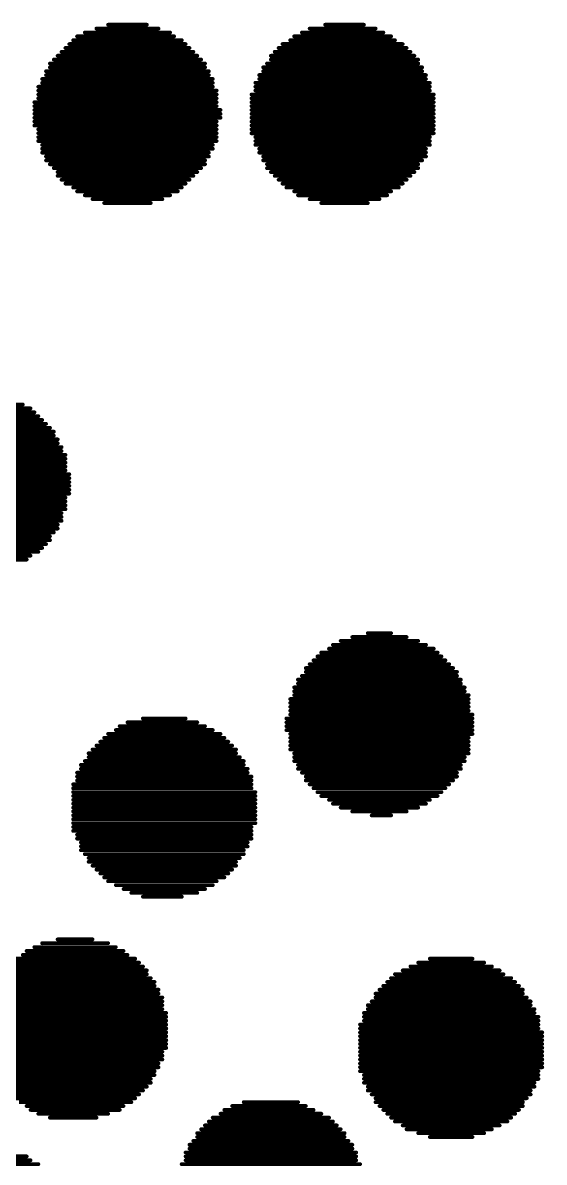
# Model space of a CAD drawing. Header units: millimetres. Extents: x 45 to 209, y 90 to 189.
# Drawn here: x 135.486 to 136.34, y 95.483 to 97.35 of the extents above; entities that cross this region are included whole.
import ezdxf

# ---------------------------------------------------------------- set-up
doc = ezdxf.new("R2010")
doc.units = ezdxf.units.MM
doc.layers.add('TopOverlay', color=2, linetype='Continuous')

# ---------------------------------------------------------------- blocks, each defined once
blk = doc.blocks.new('5394DE47_A0E8_4329_8464_7791B7C19310_63')
at = {"layer": 'TopOverlay', "const_width": 0.00635}
for points in [[(1.9065, 3.1911), (1.97, 3.1911)], [(2.2621, 3.1911), (2.3256, 3.1911)], [(1.8557, 3.1721), (2.0145, 3.1721)], [(1.8684, 3.1784), (2.0081, 3.1784)], [(1.8875, 3.1848), (1.9891, 3.1848)], [(2.2113, 3.1721), (2.3701, 3.1721)], [(2.224, 3.1784), (2.3574, 3.1784)], [(2.2367, 3.1848), (2.3447, 3.1848)], [(1.8367, 3.153), (2.0399, 3.153)], [(1.843, 3.1594), (2.0335, 3.1594)], [(1.8494, 3.1657), (2.0272, 3.1657)], [(2.1859, 3.153), (2.3955, 3.153)], [(2.1923, 3.1594), (2.3891, 3.1594)], [(2.205, 3.1657), (2.3764, 3.1657)], [(1.8176, 3.134), (2.0589, 3.134)], [(1.824, 3.1403), (2.0526, 3.1403)], [(1.8303, 3.1467), (2.0462, 3.1467)], [(2.1732, 3.1403), (2.4082, 3.1403)], [(2.1732, 3.134), (2.4145, 3.134)], [(2.1796, 3.1467), (2.4018, 3.1467)], [(1.8049, 3.1149), (2.0716, 3.1149)], [(1.8113, 3.1276), (2.0653, 3.1276)], [(1.8113, 3.1213), (2.0653, 3.1213)], [(2.1605, 3.1213), (2.4209, 3.1213)], [(2.1605, 3.1149), (2.4209, 3.1149)], [(2.1669, 3.1276), (2.4145, 3.1276)], [(1.7986, 3.1022), (2.078, 3.1022)], [(1.8049, 3.1086), (2.0716, 3.1086)], [(2.1542, 3.1086), (2.4272, 3.1086)], [(2.1542, 3.1022), (2.4272, 3.1022)], [(1.7922, 3.0895), (2.078, 3.0895)], [(1.7922, 3.0832), (2.0843, 3.0832)], [(1.7986, 3.0959), (2.078, 3.0959)], [(2.1478, 3.0959), (2.4336, 3.0959)], [(2.1478, 3.0895), (2.4336, 3.0895)], [(2.1478, 3.0832), (2.4336, 3.0832)], [(1.7859, 3.0641), (2.0843, 3.0641)], [(1.7922, 3.0768), (2.0843, 3.0768)], [(1.7922, 3.0705), (2.0843, 3.0705)], [(2.1415, 3.0768), (2.4399, 3.0768)], [(2.1415, 3.0705), (2.4399, 3.0705)], [(2.1415, 3.0641), (2.4399, 3.0641)], [(1.7859, 3.0578), (2.0843, 3.0578)], [(1.7859, 3.0514), (2.0907, 3.0514)], [(1.7859, 3.0451), (2.0907, 3.0451)], [(2.1415, 3.0578), (2.4399, 3.0578)], [(2.1415, 3.0514), (2.4399, 3.0514)], [(2.1415, 3.0451), (2.4399, 3.0451)], [(1.7859, 3.0387), (2.0907, 3.0387)], [(1.7859, 3.0324), (2.0843, 3.0324)], [(1.7859, 3.026), (2.0843, 3.026)], [(2.1415, 3.0387), (2.4399, 3.0387)], [(2.1415, 3.0324), (2.4399, 3.0324)], [(2.1415, 3.026), (2.4399, 3.026)], [(1.7922, 3.0197), (2.0843, 3.0197)], [(1.7922, 3.0133), (2.0843, 3.0133)], [(1.7922, 3.007), (2.0843, 3.007)], [(2.1415, 3.0197), (2.4399, 3.0197)], [(2.1415, 3.0133), (2.4399, 3.0133)], [(2.1478, 3.007), (2.4336, 3.007)], [(1.7922, 3.0006), (2.0843, 3.0006)], [(1.7986, 2.9943), (2.078, 2.9943)], [(1.7986, 2.9879), (2.078, 2.9879)], [(2.1478, 3.0006), (2.4336, 3.0006)], [(2.1478, 2.9943), (2.4336, 2.9943)], [(2.1542, 2.9879), (2.4272, 2.9879)], [(1.7986, 2.9816), (2.0716, 2.9816)], [(1.8049, 2.9752), (2.0716, 2.9752)], [(1.8049, 2.9689), (2.0653, 2.9689)], [(2.1542, 2.9816), (2.4272, 2.9816)], [(2.1605, 2.9752), (2.4272, 2.9752)], [(2.1605, 2.9689), (2.4209, 2.9689)], [(1.8113, 2.9625), (2.0653, 2.9625)], [(1.8176, 2.9562), (2.0589, 2.9562)], [(1.824, 2.9498), (2.0526, 2.9498)], [(2.1669, 2.9625), (2.4145, 2.9625)], [(2.1669, 2.9562), (2.4145, 2.9562)], [(2.1732, 2.9498), (2.4082, 2.9498)], [(1.824, 2.9435), (2.0462, 2.9435)], [(1.8303, 2.9371), (2.0399, 2.9371)], [(1.8367, 2.9308), (2.0335, 2.9308)], [(2.1796, 2.9435), (2.4018, 2.9435)], [(2.1859, 2.9371), (2.3955, 2.9371)], [(2.1923, 2.9308), (2.3891, 2.9308)], [(1.8494, 2.9244), (2.0272, 2.9244)], [(1.8557, 2.9181), (2.0208, 2.9181)], [(1.8684, 2.9117), (2.0081, 2.9117)], [(2.1986, 2.9244), (2.3828, 2.9244)], [(2.2113, 2.9181), (2.3701, 2.9181)], [(2.2177, 2.9117), (2.3637, 2.9117)], [(1.8811, 2.9054), (1.9954, 2.9054)], [(1.9002, 2.899), (1.9764, 2.899)], [(2.2367, 2.9054), (2.351, 2.9054)], [(2.2558, 2.899), (2.332, 2.899)], [(1.5954, 2.5561), (1.7859, 2.5561)], [(1.6017, 2.5625), (1.7795, 2.5625)], [(1.6144, 2.5688), (1.7668, 2.5688)], [(1.5763, 2.5371), (1.8049, 2.5371)], [(1.5827, 2.5434), (1.7986, 2.5434)], [(1.589, 2.5498), (1.7922, 2.5498)], [(1.5636, 2.5244), (1.8176, 2.5244)], [(1.5636, 2.518), (1.8176, 2.518)], [(1.57, 2.5307), (1.8113, 2.5307)], [(1.5509, 2.499), (1.8303, 2.499)], [(1.5573, 2.5117), (1.824, 2.5117)], [(1.5573, 2.5053), (1.824, 2.5053)], [(1.5446, 2.4799), (1.8367, 2.4799)], [(1.5509, 2.4926), (1.8303, 2.4926)], [(1.5509, 2.4863), (1.8367, 2.4863)], [(1.5446, 2.4736), (1.8367, 2.4736)], [(1.5446, 2.4672), (1.8367, 2.4672)], [(1.5382, 2.4545), (1.843, 2.4545)], [(1.5382, 2.4482), (1.843, 2.4482)], [(1.5446, 2.4609), (1.8367, 2.4609)], [(1.5382, 2.4418), (1.843, 2.4418)], [(1.5382, 2.4355), (1.843, 2.4355)], [(1.5382, 2.4291), (1.843, 2.4291)], [(1.5446, 2.4228), (1.843, 2.4228)], [(1.5446, 2.4164), (1.8367, 2.4164)], [(1.5446, 2.4101), (1.8367, 2.4101)], [(1.5446, 2.4037), (1.8367, 2.4037)], [(1.5446, 2.3974), (1.8367, 2.3974)], [(1.5509, 2.391), (1.8303, 2.391)], [(1.5509, 2.3847), (1.8303, 2.3847)], [(1.5509, 2.3783), (1.8303, 2.3783)], [(1.5573, 2.372), (1.824, 2.372)], [(1.5573, 2.3656), (1.824, 2.3656)], [(1.5636, 2.3593), (1.8176, 2.3593)], [(1.57, 2.3529), (1.8113, 2.3529)], [(1.5763, 2.3466), (1.8113, 2.3466)], [(1.5763, 2.3402), (1.8049, 2.3402)], [(1.5827, 2.3339), (1.7986, 2.3339)], [(1.589, 2.3275), (1.7922, 2.3275)], [(1.6017, 2.3212), (1.7795, 2.3212)], [(1.6081, 2.3148), (1.7732, 2.3148)], [(2.2875, 2.1815), (2.4145, 2.1815)], [(2.3066, 2.1878), (2.3955, 2.1878)], [(2.332, 2.1942), (2.3701, 2.1942)], [(2.2685, 2.1688), (2.4399, 2.1688)], [(2.2748, 2.1751), (2.4272, 2.1751)], [(2.2431, 2.1497), (2.459, 2.1497)], [(2.2494, 2.1561), (2.4526, 2.1561)], [(2.2558, 2.1624), (2.4463, 2.1624)], [(2.2304, 2.137), (2.4717, 2.137)], [(2.2304, 2.1307), (2.478, 2.1307)], [(2.2367, 2.1434), (2.4653, 2.1434)], [(2.2177, 2.118), (2.4844, 2.118)], [(2.2177, 2.1116), (2.4844, 2.1116)], [(2.224, 2.1243), (2.478, 2.1243)], [(2.2113, 2.1053), (2.4907, 2.1053)], [(2.2113, 2.0989), (2.4907, 2.0989)], [(2.2113, 2.0926), (2.4971, 2.0926)], [(2.205, 2.0862), (2.4971, 2.0862)], [(2.205, 2.0799), (2.4971, 2.0799)], [(2.205, 2.0735), (2.4971, 2.0735)], [(1.9637, 2.0545), (2.0335, 2.0545)], [(2.1986, 2.0545), (2.5034, 2.0545)], [(2.205, 2.0672), (2.4971, 2.0672)], [(2.205, 2.0608), (2.5034, 2.0608)], [(1.9192, 2.0354), (2.078, 2.0354)], [(1.9256, 2.0418), (2.0653, 2.0418)], [(1.9383, 2.0481), (2.0526, 2.0481)], [(2.1986, 2.0481), (2.5034, 2.0481)], [(2.1986, 2.0418), (2.5034, 2.0418)], [(2.1986, 2.0354), (2.5034, 2.0354)], [(1.8938, 2.0164), (2.1034, 2.0164)], [(1.9002, 2.0227), (2.097, 2.0227)], [(1.9065, 2.0291), (2.0907, 2.0291)], [(2.205, 2.0291), (2.5034, 2.0291)], [(2.205, 2.0227), (2.4971, 2.0227)], [(2.205, 2.0164), (2.4971, 2.0164)], [(1.8748, 1.9973), (2.1161, 1.9973)], [(1.8811, 2.0037), (2.1161, 2.0037)], [(1.8875, 2.01), (2.1097, 2.01)], [(2.205, 2.01), (2.4971, 2.01)], [(2.205, 2.0037), (2.4971, 2.0037)], [(2.2113, 1.9973), (2.4971, 1.9973)], [(1.8621, 1.9783), (2.1288, 1.9783)], [(1.8684, 1.9846), (2.1288, 1.9846)], [(1.8748, 1.991), (2.1224, 1.991)], [(2.2113, 1.991), (2.4907, 1.991)], [(2.2113, 1.9846), (2.4907, 1.9846)], [(2.2177, 1.9783), (2.4844, 1.9783)], [(1.8557, 1.9656), (2.1351, 1.9656)], [(1.8557, 1.9592), (2.1415, 1.9592)], [(1.8621, 1.9719), (2.1351, 1.9719)], [(2.2177, 1.9719), (2.4844, 1.9719)], [(2.224, 1.9656), (2.478, 1.9656)], [(2.2304, 1.9592), (2.478, 1.9592)], [(1.8494, 1.9465), (2.1415, 1.9465)], [(1.8494, 1.9402), (2.1415, 1.9402)], [(1.8557, 1.9529), (2.1415, 1.9529)], [(2.2304, 1.9529), (2.4717, 1.9529)], [(2.2367, 1.9465), (2.4653, 1.9465)], [(2.2431, 1.9402), (2.459, 1.9402)], [(1.8494, 1.9338), (2.1478, 1.9338)], [(1.8494, 1.9275), (2.1478, 1.9275)], [(1.8494, 1.9211), (2.1478, 1.9211)], [(2.2494, 1.9338), (2.4526, 1.9338)], [(2.2558, 1.9275), (2.4463, 1.9275)], [(2.2685, 1.9211), (2.4336, 1.9211)], [(1.8494, 1.9148), (2.1478, 1.9148)], [(1.8494, 1.9084), (2.1478, 1.9084)], [(1.8494, 1.9021), (2.1478, 1.9021)], [(2.2748, 1.9148), (2.4272, 1.9148)], [(2.2875, 1.9084), (2.4145, 1.9084)], [(2.3066, 1.9021), (2.3955, 1.9021)], [(1.8494, 1.8957), (2.1478, 1.8957)], [(1.8494, 1.8894), (2.1478, 1.8894)], [(1.8494, 1.883), (2.1478, 1.883)], [(2.3383, 1.8957), (2.3701, 1.8957)], [(1.8494, 1.8767), (2.1415, 1.8767)], [(1.8494, 1.8703), (2.1415, 1.8703)], [(1.8557, 1.864), (2.1415, 1.864)], [(1.8557, 1.8576), (2.1415, 1.8576)], [(1.8621, 1.8513), (2.1351, 1.8513)], [(1.8621, 1.8449), (2.1351, 1.8449)], [(1.8621, 1.8386), (2.1288, 1.8386)], [(1.8684, 1.8322), (2.1288, 1.8322)], [(1.8748, 1.8259), (2.1224, 1.8259)], [(1.8748, 1.8195), (2.1161, 1.8195)], [(1.8811, 1.8132), (2.1161, 1.8132)], [(1.8875, 1.8068), (2.1097, 1.8068)], [(1.8938, 1.8005), (2.1034, 1.8005)], [(1.9002, 1.7941), (2.097, 1.7941)], [(1.9065, 1.7878), (2.0843, 1.7878)], [(1.9192, 1.7814), (2.078, 1.7814)], [(1.9319, 1.7751), (2.0653, 1.7751)], [(1.9446, 1.7687), (2.0526, 1.7687)], [(1.9637, 1.7624), (2.0272, 1.7624)], [(1.7859, 1.6798), (1.9192, 1.6798)], [(1.7986, 1.6862), (1.9065, 1.6862)], [(1.824, 1.6925), (1.8811, 1.6925)], [(1.7541, 1.6608), (1.951, 1.6608)], [(1.7668, 1.6671), (1.9383, 1.6671)], [(1.7732, 1.6735), (1.9319, 1.6735)], [(2.4336, 1.6608), (2.5034, 1.6608)], [(1.7351, 1.6417), (1.97, 1.6417)], [(1.7414, 1.6481), (1.9637, 1.6481)], [(1.7478, 1.6544), (1.9573, 1.6544)], [(2.3891, 1.6417), (2.5479, 1.6417)], [(2.4018, 1.6481), (2.5352, 1.6481)], [(2.4145, 1.6544), (2.5225, 1.6544)], [(1.7224, 1.6227), (1.9827, 1.6227)], [(1.7287, 1.6354), (1.97, 1.6354)], [(1.7287, 1.629), (1.9764, 1.629)], [(2.3637, 1.6227), (2.5733, 1.6227)], [(2.3701, 1.629), (2.5669, 1.629)], [(2.3764, 1.6354), (2.5542, 1.6354)], [(1.716, 1.61), (1.9891, 1.61)], [(1.716, 1.6036), (1.9891, 1.6036)], [(1.7224, 1.6163), (1.9827, 1.6163)], [(2.3447, 1.6036), (2.586, 1.6036)], [(2.351, 1.61), (2.586, 1.61)], [(2.3574, 1.6163), (2.5796, 1.6163)], [(1.7097, 1.5973), (1.9954, 1.5973)], [(1.7097, 1.5909), (1.9954, 1.5909)], [(1.7097, 1.5846), (1.9954, 1.5846)], [(2.332, 1.5846), (2.5987, 1.5846)], [(2.3383, 1.5909), (2.5987, 1.5909)], [(2.3447, 1.5973), (2.5923, 1.5973)], [(1.7033, 1.5782), (1.9954, 1.5782)], [(1.7033, 1.5719), (2.0018, 1.5719)], [(1.7033, 1.5655), (2.0018, 1.5655)], [(2.3256, 1.5719), (2.605, 1.5719)], [(2.3256, 1.5655), (2.6114, 1.5655)], [(2.332, 1.5782), (2.605, 1.5782)], [(1.7033, 1.5592), (2.0018, 1.5592)], [(1.7033, 1.5528), (2.0018, 1.5528)], [(1.7033, 1.5465), (2.0018, 1.5465)], [(2.3193, 1.5528), (2.6114, 1.5528)], [(2.3193, 1.5465), (2.6114, 1.5465)], [(2.3256, 1.5592), (2.6114, 1.5592)], [(1.7033, 1.5401), (2.0018, 1.5401)], [(1.7033, 1.5338), (2.0018, 1.5338)], [(2.3193, 1.5401), (2.6177, 1.5401)], [(2.3193, 1.5338), (2.6177, 1.5338)], [(1.7033, 1.5274), (2.0018, 1.5274)], [(1.7033, 1.5211), (2.0018, 1.5211)], [(1.7033, 1.5147), (2.0018, 1.5147)], [(2.3193, 1.5274), (2.6177, 1.5274)], [(2.3193, 1.5211), (2.6177, 1.5211)], [(2.3193, 1.5147), (2.6177, 1.5147)], [(1.7033, 1.5084), (1.9954, 1.5084)], [(1.7097, 1.502), (1.9954, 1.502)], [(1.7097, 1.4957), (1.9954, 1.4957)], [(2.3193, 1.5084), (2.6177, 1.5084)], [(2.3193, 1.502), (2.6177, 1.502)], [(2.3193, 1.4957), (2.6177, 1.4957)], [(1.7097, 1.4893), (1.9891, 1.4893)], [(1.716, 1.483), (1.9891, 1.483)], [(1.716, 1.4766), (1.9827, 1.4766)], [(2.3193, 1.4893), (2.6177, 1.4893)], [(2.3193, 1.483), (2.6177, 1.483)], [(2.3193, 1.4766), (2.6114, 1.4766)], [(1.7224, 1.4703), (1.9827, 1.4703)], [(1.7287, 1.4639), (1.9764, 1.4639)], [(1.7287, 1.4576), (1.9764, 1.4576)], [(2.3256, 1.4703), (2.6114, 1.4703)], [(2.3256, 1.4639), (2.6114, 1.4639)], [(2.3256, 1.4576), (2.605, 1.4576)], [(1.7351, 1.4512), (1.97, 1.4512)], [(1.7414, 1.4449), (1.9637, 1.4449)], [(1.7478, 1.4385), (1.9573, 1.4385)], [(2.332, 1.4512), (2.605, 1.4512)], [(2.332, 1.4449), (2.5987, 1.4449)], [(2.3383, 1.4385), (2.5987, 1.4385)], [(1.7541, 1.4322), (1.951, 1.4322)], [(1.7605, 1.4258), (1.9446, 1.4258)], [(1.7732, 1.4195), (1.9319, 1.4195)], [(2.1097, 1.4195), (2.2304, 1.4195)], [(2.1288, 1.4258), (2.2177, 1.4258)], [(2.3447, 1.4322), (2.5923, 1.4322)], [(2.3447, 1.4258), (2.586, 1.4258)], [(2.351, 1.4195), (2.586, 1.4195)], [(1.7795, 1.4131), (1.9256, 1.4131)], [(1.7922, 1.4068), (1.9065, 1.4068)], [(1.8113, 1.4004), (1.8875, 1.4004)], [(2.078, 1.4004), (2.2685, 1.4004)], [(2.0907, 1.4068), (2.2558, 1.4068)], [(2.097, 1.4131), (2.2431, 1.4131)], [(2.3574, 1.4131), (2.5796, 1.4131)], [(2.3637, 1.4068), (2.5733, 1.4068)], [(2.3701, 1.4004), (2.5669, 1.4004)], [(2.0589, 1.3814), (2.2875, 1.3814)], [(2.0653, 1.3877), (2.2812, 1.3877)], [(2.0716, 1.3941), (2.2748, 1.3941)], [(2.3764, 1.3941), (2.5606, 1.3941)], [(2.3891, 1.3877), (2.5479, 1.3877)], [(2.3955, 1.3814), (2.5352, 1.3814)], [(2.0462, 1.3623), (2.3002, 1.3623)], [(2.0526, 1.375), (2.2939, 1.375)], [(2.0526, 1.3687), (2.2939, 1.3687)], [(2.4145, 1.375), (2.5225, 1.375)], [(2.4336, 1.3687), (2.5034, 1.3687)], [(2.0335, 1.3433), (2.3129, 1.3433)], [(2.0399, 1.356), (2.3066, 1.356)], [(2.0399, 1.3496), (2.3066, 1.3496)], [(1.6017, 1.3242), (1.7922, 1.3242)], [(1.6144, 1.3306), (1.7795, 1.3306)], [(1.6208, 1.3369), (1.7732, 1.3369)], [(2.0272, 1.3242), (2.3193, 1.3242)], [(2.0335, 1.3369), (2.3129, 1.3369)], [(2.0335, 1.3306), (2.3129, 1.3306)]]:
    blk.add_lwpolyline(points, dxfattribs=at)
at = {"layer": 'TopOverlay', "const_width": 0.00317}
for points in [[(1.905, 3.1911, 1), (1.9081, 3.1911, 1)], [(1.9685, 3.1911, 1), (1.9716, 3.1911, 1)], [(2.2606, 3.1911, 1), (2.2637, 3.1911, 1)], [(2.3241, 3.1911, 1), (2.3272, 3.1911, 1)], [(1.8542, 3.1721, 1), (1.8573, 3.1721, 1)], [(1.8669, 3.1784, 1), (1.87, 3.1784, 1)], [(1.8859, 3.1848, 1), (1.8891, 3.1848, 1)], [(1.9875, 3.1848, 1), (1.9907, 3.1848, 1)], [(2.0066, 3.1784, 1), (2.0097, 3.1784, 1)], [(2.0129, 3.1721, 1), (2.0161, 3.1721, 1)], [(2.2098, 3.1721, 1), (2.2129, 3.1721, 1)], [(2.2225, 3.1784, 1), (2.2256, 3.1784, 1)], [(2.2352, 3.1848, 1), (2.2383, 3.1848, 1)], [(2.3431, 3.1848, 1), (2.3463, 3.1848, 1)], [(2.3558, 3.1784, 1), (2.359, 3.1784, 1)], [(2.3685, 3.1721, 1), (2.3717, 3.1721, 1)], [(1.8351, 3.153, 1), (1.8383, 3.153, 1)], [(1.8415, 3.1594, 1), (1.8446, 3.1594, 1)], [(1.8478, 3.1657, 1), (1.851, 3.1657, 1)], [(2.0256, 3.1657, 1), (2.0288, 3.1657, 1)], [(2.032, 3.1594, 1), (2.0351, 3.1594, 1)], [(2.0383, 3.153, 1), (2.0415, 3.153, 1)], [(2.1844, 3.153, 1), (2.1875, 3.153, 1)], [(2.1907, 3.1594, 1), (2.1939, 3.1594, 1)], [(2.2034, 3.1657, 1), (2.2066, 3.1657, 1)], [(2.3749, 3.1657, 1), (2.378, 3.1657, 1)], [(2.3876, 3.1594, 1), (2.3907, 3.1594, 1)], [(2.3939, 3.153, 1), (2.3971, 3.153, 1)], [(1.8161, 3.134, 1), (1.8192, 3.134, 1)], [(1.8224, 3.1403, 1), (1.8256, 3.1403, 1)], [(1.8288, 3.1467, 1), (1.8319, 3.1467, 1)], [(2.0447, 3.1467, 1), (2.0478, 3.1467, 1)], [(2.051, 3.1403, 1), (2.0542, 3.1403, 1)], [(2.0574, 3.134, 1), (2.0605, 3.134, 1)], [(2.1717, 3.1403, 1), (2.1748, 3.1403, 1)], [(2.1717, 3.134, 1), (2.1748, 3.134, 1)], [(2.178, 3.1467, 1), (2.1812, 3.1467, 1)], [(2.4003, 3.1467, 1), (2.4034, 3.1467, 1)], [(2.4066, 3.1403, 1), (2.4098, 3.1403, 1)], [(2.413, 3.134, 1), (2.4161, 3.134, 1)], [(1.8034, 3.1149, 1), (1.8065, 3.1149, 1)], [(1.8097, 3.1276, 1), (1.8129, 3.1276, 1)], [(1.8097, 3.1213, 1), (1.8129, 3.1213, 1)], [(2.0637, 3.1276, 1), (2.0669, 3.1276, 1)], [(2.0637, 3.1213, 1), (2.0669, 3.1213, 1)], [(2.0701, 3.1149, 1), (2.0732, 3.1149, 1)], [(2.159, 3.1213, 1), (2.1621, 3.1213, 1)], [(2.159, 3.1149, 1), (2.1621, 3.1149, 1)], [(2.1653, 3.1276, 1), (2.1685, 3.1276, 1)], [(2.413, 3.1276, 1), (2.4161, 3.1276, 1)], [(2.4193, 3.1213, 1), (2.4225, 3.1213, 1)], [(2.4193, 3.1149, 1), (2.4225, 3.1149, 1)], [(1.797, 3.1022, 1), (1.8002, 3.1022, 1)], [(1.8034, 3.1086, 1), (1.8065, 3.1086, 1)], [(2.0701, 3.1086, 1), (2.0732, 3.1086, 1)], [(2.0764, 3.1022, 1), (2.0796, 3.1022, 1)], [(2.1526, 3.1086, 1), (2.1558, 3.1086, 1)], [(2.1526, 3.1022, 1), (2.1558, 3.1022, 1)], [(2.4257, 3.1086, 1), (2.4288, 3.1086, 1)], [(2.4257, 3.1022, 1), (2.4288, 3.1022, 1)], [(1.7907, 3.0895, 1), (1.7938, 3.0895, 1)], [(1.7907, 3.0832, 1), (1.7938, 3.0832, 1)], [(1.797, 3.0959, 1), (1.8002, 3.0959, 1)], [(2.0764, 3.0959, 1), (2.0796, 3.0959, 1)], [(2.0764, 3.0895, 1), (2.0796, 3.0895, 1)], [(2.0828, 3.0832, 1), (2.0859, 3.0832, 1)], [(2.1463, 3.0959, 1), (2.1494, 3.0959, 1)], [(2.1463, 3.0895, 1), (2.1494, 3.0895, 1)], [(2.1463, 3.0832, 1), (2.1494, 3.0832, 1)], [(2.432, 3.0959, 1), (2.4352, 3.0959, 1)], [(2.432, 3.0895, 1), (2.4352, 3.0895, 1)], [(2.432, 3.0832, 1), (2.4352, 3.0832, 1)], [(1.7843, 3.0641, 1), (1.7875, 3.0641, 1)], [(1.7907, 3.0768, 1), (1.7938, 3.0768, 1)], [(1.7907, 3.0705, 1), (1.7938, 3.0705, 1)], [(2.0828, 3.0768, 1), (2.0859, 3.0768, 1)], [(2.0828, 3.0705, 1), (2.0859, 3.0705, 1)], [(2.0828, 3.0641, 1), (2.0859, 3.0641, 1)], [(2.1399, 3.0768, 1), (2.1431, 3.0768, 1)], [(2.1399, 3.0705, 1), (2.1431, 3.0705, 1)], [(2.1399, 3.0641, 1), (2.1431, 3.0641, 1)], [(2.4384, 3.0768, 1), (2.4415, 3.0768, 1)], [(2.4384, 3.0705, 1), (2.4415, 3.0705, 1)], [(2.4384, 3.0641, 1), (2.4415, 3.0641, 1)], [(1.7843, 3.0578, 1), (1.7875, 3.0578, 1)], [(1.7843, 3.0514, 1), (1.7875, 3.0514, 1)], [(1.7843, 3.0451, 1), (1.7875, 3.0451, 1)], [(2.0828, 3.0578, 1), (2.0859, 3.0578, 1)], [(2.0891, 3.0514, 1), (2.0923, 3.0514, 1)], [(2.0891, 3.0451, 1), (2.0923, 3.0451, 1)], [(2.1399, 3.0578, 1), (2.1431, 3.0578, 1)], [(2.1399, 3.0514, 1), (2.1431, 3.0514, 1)], [(2.1399, 3.0451, 1), (2.1431, 3.0451, 1)], [(2.4384, 3.0578, 1), (2.4415, 3.0578, 1)], [(2.4384, 3.0514, 1), (2.4415, 3.0514, 1)], [(2.4384, 3.0451, 1), (2.4415, 3.0451, 1)], [(1.7843, 3.0387, 1), (1.7875, 3.0387, 1)], [(1.7843, 3.0324, 1), (1.7875, 3.0324, 1)], [(1.7843, 3.026, 1), (1.7875, 3.026, 1)], [(2.0828, 3.0324, 1), (2.0859, 3.0324, 1)], [(2.0828, 3.026, 1), (2.0859, 3.026, 1)], [(2.0891, 3.0387, 1), (2.0923, 3.0387, 1)], [(2.1399, 3.0387, 1), (2.1431, 3.0387, 1)], [(2.1399, 3.0324, 1), (2.1431, 3.0324, 1)], [(2.1399, 3.026, 1), (2.1431, 3.026, 1)], [(2.4384, 3.0387, 1), (2.4415, 3.0387, 1)], [(2.4384, 3.0324, 1), (2.4415, 3.0324, 1)], [(2.4384, 3.026, 1), (2.4415, 3.026, 1)], [(1.7907, 3.0197, 1), (1.7938, 3.0197, 1)], [(1.7907, 3.0133, 1), (1.7938, 3.0133, 1)], [(1.7907, 3.007, 1), (1.7938, 3.007, 1)], [(2.0828, 3.0197, 1), (2.0859, 3.0197, 1)], [(2.0828, 3.0133, 1), (2.0859, 3.0133, 1)], [(2.0828, 3.007, 1), (2.0859, 3.007, 1)], [(2.1399, 3.0197, 1), (2.1431, 3.0197, 1)], [(2.1399, 3.0133, 1), (2.1431, 3.0133, 1)], [(2.1463, 3.007, 1), (2.1494, 3.007, 1)], [(2.432, 3.007, 1), (2.4352, 3.007, 1)], [(2.4384, 3.0197, 1), (2.4415, 3.0197, 1)], [(2.4384, 3.0133, 1), (2.4415, 3.0133, 1)], [(1.7907, 3.0006, 1), (1.7938, 3.0006, 1)], [(1.797, 2.9943, 1), (1.8002, 2.9943, 1)], [(1.797, 2.9879, 1), (1.8002, 2.9879, 1)], [(2.0764, 2.9943, 1), (2.0796, 2.9943, 1)], [(2.0764, 2.9879, 1), (2.0796, 2.9879, 1)], [(2.0828, 3.0006, 1), (2.0859, 3.0006, 1)], [(2.1463, 3.0006, 1), (2.1494, 3.0006, 1)], [(2.1463, 2.9943, 1), (2.1494, 2.9943, 1)], [(2.1526, 2.9879, 1), (2.1558, 2.9879, 1)], [(2.4257, 2.9879, 1), (2.4288, 2.9879, 1)], [(2.432, 3.0006, 1), (2.4352, 3.0006, 1)], [(2.432, 2.9943, 1), (2.4352, 2.9943, 1)], [(1.797, 2.9816, 1), (1.8002, 2.9816, 1)], [(1.8034, 2.9752, 1), (1.8065, 2.9752, 1)], [(1.8034, 2.9689, 1), (1.8065, 2.9689, 1)], [(2.0637, 2.9689, 1), (2.0669, 2.9689, 1)], [(2.0701, 2.9816, 1), (2.0732, 2.9816, 1)], [(2.0701, 2.9752, 1), (2.0732, 2.9752, 1)], [(2.1526, 2.9816, 1), (2.1558, 2.9816, 1)], [(2.159, 2.9752, 1), (2.1621, 2.9752, 1)], [(2.159, 2.9689, 1), (2.1621, 2.9689, 1)], [(2.4193, 2.9689, 1), (2.4225, 2.9689, 1)], [(2.4257, 2.9816, 1), (2.4288, 2.9816, 1)], [(2.4257, 2.9752, 1), (2.4288, 2.9752, 1)], [(1.8097, 2.9625, 1), (1.8129, 2.9625, 1)], [(1.8161, 2.9562, 1), (1.8192, 2.9562, 1)], [(1.8224, 2.9498, 1), (1.8256, 2.9498, 1)], [(2.051, 2.9498, 1), (2.0542, 2.9498, 1)], [(2.0574, 2.9562, 1), (2.0605, 2.9562, 1)], [(2.0637, 2.9625, 1), (2.0669, 2.9625, 1)], [(2.1653, 2.9625, 1), (2.1685, 2.9625, 1)], [(2.1653, 2.9562, 1), (2.1685, 2.9562, 1)], [(2.1717, 2.9498, 1), (2.1748, 2.9498, 1)], [(2.4066, 2.9498, 1), (2.4098, 2.9498, 1)], [(2.413, 2.9625, 1), (2.4161, 2.9625, 1)], [(2.413, 2.9562, 1), (2.4161, 2.9562, 1)], [(1.8224, 2.9435, 1), (1.8256, 2.9435, 1)], [(1.8288, 2.9371, 1), (1.8319, 2.9371, 1)], [(1.8351, 2.9308, 1), (1.8383, 2.9308, 1)], [(2.032, 2.9308, 1), (2.0351, 2.9308, 1)], [(2.0383, 2.9371, 1), (2.0415, 2.9371, 1)], [(2.0447, 2.9435, 1), (2.0478, 2.9435, 1)], [(2.178, 2.9435, 1), (2.1812, 2.9435, 1)], [(2.1844, 2.9371, 1), (2.1875, 2.9371, 1)], [(2.1907, 2.9308, 1), (2.1939, 2.9308, 1)], [(2.3876, 2.9308, 1), (2.3907, 2.9308, 1)], [(2.3939, 2.9371, 1), (2.3971, 2.9371, 1)], [(2.4003, 2.9435, 1), (2.4034, 2.9435, 1)], [(1.8478, 2.9244, 1), (1.851, 2.9244, 1)], [(1.8542, 2.9181, 1), (1.8573, 2.9181, 1)], [(1.8669, 2.9117, 1), (1.87, 2.9117, 1)], [(2.0066, 2.9117, 1), (2.0097, 2.9117, 1)], [(2.0193, 2.9181, 1), (2.0224, 2.9181, 1)], [(2.0256, 2.9244, 1), (2.0288, 2.9244, 1)], [(2.1971, 2.9244, 1), (2.2002, 2.9244, 1)], [(2.2098, 2.9181, 1), (2.2129, 2.9181, 1)], [(2.2161, 2.9117, 1), (2.2193, 2.9117, 1)], [(2.3622, 2.9117, 1), (2.3653, 2.9117, 1)], [(2.3685, 2.9181, 1), (2.3717, 2.9181, 1)], [(2.3812, 2.9244, 1), (2.3844, 2.9244, 1)], [(1.8796, 2.9054, 1), (1.8827, 2.9054, 1)], [(1.8986, 2.899, 1), (1.9018, 2.899, 1)], [(1.9748, 2.899, 1), (1.978, 2.899, 1)], [(1.9939, 2.9054, 1), (1.997, 2.9054, 1)], [(2.2352, 2.9054, 1), (2.2383, 2.9054, 1)], [(2.2542, 2.899, 1), (2.2574, 2.899, 1)], [(2.3304, 2.899, 1), (2.3336, 2.899, 1)], [(2.3495, 2.9054, 1), (2.3526, 2.9054, 1)], [(1.7653, 2.5688, 1), (1.7684, 2.5688, 1)], [(1.778, 2.5625, 1), (1.7811, 2.5625, 1)], [(1.7843, 2.5561, 1), (1.7875, 2.5561, 1)], [(1.7907, 2.5498, 1), (1.7938, 2.5498, 1)], [(1.797, 2.5434, 1), (1.8002, 2.5434, 1)], [(1.8034, 2.5371, 1), (1.8065, 2.5371, 1)], [(1.8097, 2.5307, 1), (1.8129, 2.5307, 1)], [(1.8161, 2.5244, 1), (1.8192, 2.5244, 1)], [(1.8161, 2.518, 1), (1.8192, 2.518, 1)], [(1.8224, 2.5117, 1), (1.8256, 2.5117, 1)], [(1.8224, 2.5053, 1), (1.8256, 2.5053, 1)], [(1.8288, 2.499, 1), (1.8319, 2.499, 1)], [(1.8288, 2.4926, 1), (1.8319, 2.4926, 1)], [(1.8351, 2.4863, 1), (1.8383, 2.4863, 1)], [(1.8351, 2.4799, 1), (1.8383, 2.4799, 1)], [(1.8351, 2.4736, 1), (1.8383, 2.4736, 1)], [(1.8351, 2.4672, 1), (1.8383, 2.4672, 1)], [(1.8351, 2.4609, 1), (1.8383, 2.4609, 1)], [(1.8415, 2.4545, 1), (1.8446, 2.4545, 1)], [(1.8415, 2.4482, 1), (1.8446, 2.4482, 1)], [(1.8415, 2.4418, 1), (1.8446, 2.4418, 1)], [(1.8415, 2.4355, 1), (1.8446, 2.4355, 1)], [(1.8415, 2.4291, 1), (1.8446, 2.4291, 1)], [(1.8351, 2.4164, 1), (1.8383, 2.4164, 1)], [(1.8351, 2.4101, 1), (1.8383, 2.4101, 1)], [(1.8415, 2.4228, 1), (1.8446, 2.4228, 1)], [(1.8288, 2.391, 1), (1.8319, 2.391, 1)], [(1.8351, 2.4037, 1), (1.8383, 2.4037, 1)], [(1.8351, 2.3974, 1), (1.8383, 2.3974, 1)], [(1.8224, 2.372, 1), (1.8256, 2.372, 1)], [(1.8288, 2.3847, 1), (1.8319, 2.3847, 1)], [(1.8288, 2.3783, 1), (1.8319, 2.3783, 1)], [(1.8097, 2.3529, 1), (1.8129, 2.3529, 1)], [(1.8161, 2.3593, 1), (1.8192, 2.3593, 1)], [(1.8224, 2.3656, 1), (1.8256, 2.3656, 1)], [(1.797, 2.3339, 1), (1.8002, 2.3339, 1)], [(1.8034, 2.3402, 1), (1.8065, 2.3402, 1)], [(1.8097, 2.3466, 1), (1.8129, 2.3466, 1)], [(1.7716, 2.3148, 1), (1.7748, 2.3148, 1)], [(1.778, 2.3212, 1), (1.7811, 2.3212, 1)], [(1.7907, 2.3275, 1), (1.7938, 2.3275, 1)], [(2.286, 2.1815, 1), (2.2891, 2.1815, 1)], [(2.305, 2.1878, 1), (2.3082, 2.1878, 1)], [(2.3304, 2.1942, 1), (2.3336, 2.1942, 1)], [(2.3685, 2.1942, 1), (2.3717, 2.1942, 1)], [(2.3939, 2.1878, 1), (2.3971, 2.1878, 1)], [(2.413, 2.1815, 1), (2.4161, 2.1815, 1)], [(2.2669, 2.1688, 1), (2.2701, 2.1688, 1)], [(2.2733, 2.1751, 1), (2.2764, 2.1751, 1)], [(2.4257, 2.1751, 1), (2.4288, 2.1751, 1)], [(2.4384, 2.1688, 1), (2.4415, 2.1688, 1)], [(2.2415, 2.1497, 1), (2.2447, 2.1497, 1)], [(2.2479, 2.1561, 1), (2.251, 2.1561, 1)], [(2.2542, 2.1624, 1), (2.2574, 2.1624, 1)], [(2.4447, 2.1624, 1), (2.4479, 2.1624, 1)], [(2.4511, 2.1561, 1), (2.4542, 2.1561, 1)], [(2.4574, 2.1497, 1), (2.4606, 2.1497, 1)], [(2.2288, 2.137, 1), (2.232, 2.137, 1)], [(2.2288, 2.1307, 1), (2.232, 2.1307, 1)], [(2.2352, 2.1434, 1), (2.2383, 2.1434, 1)], [(2.4638, 2.1434, 1), (2.4669, 2.1434, 1)], [(2.4701, 2.137, 1), (2.4733, 2.137, 1)], [(2.4765, 2.1307, 1), (2.4796, 2.1307, 1)], [(2.2161, 2.118, 1), (2.2193, 2.118, 1)], [(2.2161, 2.1116, 1), (2.2193, 2.1116, 1)], [(2.2225, 2.1243, 1), (2.2256, 2.1243, 1)], [(2.4765, 2.1243, 1), (2.4796, 2.1243, 1)], [(2.4828, 2.118, 1), (2.486, 2.118, 1)], [(2.4828, 2.1116, 1), (2.486, 2.1116, 1)], [(2.2098, 2.1053, 1), (2.2129, 2.1053, 1)], [(2.2098, 2.0989, 1), (2.2129, 2.0989, 1)], [(2.2098, 2.0926, 1), (2.2129, 2.0926, 1)], [(2.4892, 2.1053, 1), (2.4923, 2.1053, 1)], [(2.4892, 2.0989, 1), (2.4923, 2.0989, 1)], [(2.4955, 2.0926, 1), (2.4987, 2.0926, 1)], [(2.2034, 2.0862, 1), (2.2066, 2.0862, 1)], [(2.2034, 2.0799, 1), (2.2066, 2.0799, 1)], [(2.2034, 2.0735, 1), (2.2066, 2.0735, 1)], [(2.4955, 2.0862, 1), (2.4987, 2.0862, 1)], [(2.4955, 2.0799, 1), (2.4987, 2.0799, 1)], [(2.4955, 2.0735, 1), (2.4987, 2.0735, 1)], [(1.9621, 2.0545, 1), (1.9653, 2.0545, 1)], [(2.032, 2.0545, 1), (2.0351, 2.0545, 1)], [(2.1971, 2.0545, 1), (2.2002, 2.0545, 1)], [(2.2034, 2.0672, 1), (2.2066, 2.0672, 1)], [(2.2034, 2.0608, 1), (2.2066, 2.0608, 1)], [(2.4955, 2.0672, 1), (2.4987, 2.0672, 1)], [(2.5019, 2.0608, 1), (2.505, 2.0608, 1)], [(2.5019, 2.0545, 1), (2.505, 2.0545, 1)], [(1.9177, 2.0354, 1), (1.9208, 2.0354, 1)], [(1.924, 2.0418, 1), (1.9272, 2.0418, 1)], [(1.9367, 2.0481, 1), (1.9399, 2.0481, 1)], [(2.051, 2.0481, 1), (2.0542, 2.0481, 1)], [(2.0637, 2.0418, 1), (2.0669, 2.0418, 1)], [(2.0764, 2.0354, 1), (2.0796, 2.0354, 1)], [(2.1971, 2.0481, 1), (2.2002, 2.0481, 1)], [(2.1971, 2.0418, 1), (2.2002, 2.0418, 1)], [(2.1971, 2.0354, 1), (2.2002, 2.0354, 1)], [(2.5019, 2.0481, 1), (2.505, 2.0481, 1)], [(2.5019, 2.0418, 1), (2.505, 2.0418, 1)], [(2.5019, 2.0354, 1), (2.505, 2.0354, 1)], [(1.8923, 2.0164, 1), (1.8954, 2.0164, 1)], [(1.8986, 2.0227, 1), (1.9018, 2.0227, 1)], [(1.905, 2.0291, 1), (1.9081, 2.0291, 1)], [(2.0891, 2.0291, 1), (2.0923, 2.0291, 1)], [(2.0955, 2.0227, 1), (2.0986, 2.0227, 1)], [(2.1018, 2.0164, 1), (2.105, 2.0164, 1)], [(2.2034, 2.0291, 1), (2.2066, 2.0291, 1)], [(2.2034, 2.0227, 1), (2.2066, 2.0227, 1)], [(2.2034, 2.0164, 1), (2.2066, 2.0164, 1)], [(2.4955, 2.0227, 1), (2.4987, 2.0227, 1)], [(2.4955, 2.0164, 1), (2.4987, 2.0164, 1)], [(2.5019, 2.0291, 1), (2.505, 2.0291, 1)], [(1.8732, 1.9973, 1), (1.8764, 1.9973, 1)], [(1.8796, 2.0037, 1), (1.8827, 2.0037, 1)], [(1.8859, 2.01, 1), (1.8891, 2.01, 1)], [(2.1082, 2.01, 1), (2.1113, 2.01, 1)], [(2.1145, 2.0037, 1), (2.1177, 2.0037, 1)], [(2.1145, 1.9973, 1), (2.1177, 1.9973, 1)], [(2.2034, 2.01, 1), (2.2066, 2.01, 1)], [(2.2034, 2.0037, 1), (2.2066, 2.0037, 1)], [(2.2098, 1.9973, 1), (2.2129, 1.9973, 1)], [(2.4955, 2.01, 1), (2.4987, 2.01, 1)], [(2.4955, 2.0037, 1), (2.4987, 2.0037, 1)], [(2.4955, 1.9973, 1), (2.4987, 1.9973, 1)], [(1.8605, 1.9783, 1), (1.8637, 1.9783, 1)], [(1.8669, 1.9846, 1), (1.87, 1.9846, 1)], [(1.8732, 1.991, 1), (1.8764, 1.991, 1)], [(2.1209, 1.991, 1), (2.124, 1.991, 1)], [(2.1272, 1.9846, 1), (2.1304, 1.9846, 1)], [(2.1272, 1.9783, 1), (2.1304, 1.9783, 1)], [(2.2098, 1.991, 1), (2.2129, 1.991, 1)], [(2.2098, 1.9846, 1), (2.2129, 1.9846, 1)], [(2.2161, 1.9783, 1), (2.2193, 1.9783, 1)], [(2.4828, 1.9783, 1), (2.486, 1.9783, 1)], [(2.4892, 1.991, 1), (2.4923, 1.991, 1)], [(2.4892, 1.9846, 1), (2.4923, 1.9846, 1)], [(1.8542, 1.9656, 1), (1.8573, 1.9656, 1)], [(1.8542, 1.9592, 1), (1.8573, 1.9592, 1)], [(1.8605, 1.9719, 1), (1.8637, 1.9719, 1)], [(2.1336, 1.9719, 1), (2.1367, 1.9719, 1)], [(2.1336, 1.9656, 1), (2.1367, 1.9656, 1)], [(2.1399, 1.9592, 1), (2.1431, 1.9592, 1)], [(2.2161, 1.9719, 1), (2.2193, 1.9719, 1)], [(2.2225, 1.9656, 1), (2.2256, 1.9656, 1)], [(2.2288, 1.9592, 1), (2.232, 1.9592, 1)], [(2.4765, 1.9656, 1), (2.4796, 1.9656, 1)], [(2.4765, 1.9592, 1), (2.4796, 1.9592, 1)], [(2.4828, 1.9719, 1), (2.486, 1.9719, 1)], [(1.8478, 1.9465, 1), (1.851, 1.9465, 1)], [(1.8478, 1.9402, 1), (1.851, 1.9402, 1)], [(1.8542, 1.9529, 1), (1.8573, 1.9529, 1)], [(2.1399, 1.9529, 1), (2.1431, 1.9529, 1)], [(2.1399, 1.9465, 1), (2.1431, 1.9465, 1)], [(2.1399, 1.9402, 1), (2.1431, 1.9402, 1)], [(2.2288, 1.9529, 1), (2.232, 1.9529, 1)], [(2.2352, 1.9465, 1), (2.2383, 1.9465, 1)], [(2.2415, 1.9402, 1), (2.2447, 1.9402, 1)], [(2.4574, 1.9402, 1), (2.4606, 1.9402, 1)], [(2.4638, 1.9465, 1), (2.4669, 1.9465, 1)], [(2.4701, 1.9529, 1), (2.4733, 1.9529, 1)], [(1.8478, 1.9338, 1), (1.851, 1.9338, 1)], [(1.8478, 1.9275, 1), (1.851, 1.9275, 1)], [(1.8478, 1.9211, 1), (1.851, 1.9211, 1)], [(2.1463, 1.9338, 1), (2.1494, 1.9338, 1)], [(2.1463, 1.9275, 1), (2.1494, 1.9275, 1)], [(2.1463, 1.9211, 1), (2.1494, 1.9211, 1)], [(2.2479, 1.9338, 1), (2.251, 1.9338, 1)], [(2.2542, 1.9275, 1), (2.2574, 1.9275, 1)], [(2.2669, 1.9211, 1), (2.2701, 1.9211, 1)], [(2.432, 1.9211, 1), (2.4352, 1.9211, 1)], [(2.4447, 1.9275, 1), (2.4479, 1.9275, 1)], [(2.4511, 1.9338, 1), (2.4542, 1.9338, 1)], [(1.8478, 1.9148, 1), (1.851, 1.9148, 1)], [(1.8478, 1.9084, 1), (1.851, 1.9084, 1)], [(1.8478, 1.9021, 1), (1.851, 1.9021, 1)], [(2.1463, 1.9148, 1), (2.1494, 1.9148, 1)], [(2.1463, 1.9084, 1), (2.1494, 1.9084, 1)], [(2.1463, 1.9021, 1), (2.1494, 1.9021, 1)], [(2.2733, 1.9148, 1), (2.2764, 1.9148, 1)], [(2.286, 1.9084, 1), (2.2891, 1.9084, 1)], [(2.305, 1.9021, 1), (2.3082, 1.9021, 1)], [(2.3939, 1.9021, 1), (2.3971, 1.9021, 1)], [(2.413, 1.9084, 1), (2.4161, 1.9084, 1)], [(2.4257, 1.9148, 1), (2.4288, 1.9148, 1)], [(1.8478, 1.8957, 1), (1.851, 1.8957, 1)], [(1.8478, 1.8894, 1), (1.851, 1.8894, 1)], [(1.8478, 1.883, 1), (1.851, 1.883, 1)], [(2.1463, 1.8957, 1), (2.1494, 1.8957, 1)], [(2.1463, 1.8894, 1), (2.1494, 1.8894, 1)], [(2.1463, 1.883, 1), (2.1494, 1.883, 1)], [(2.3368, 1.8957, 1), (2.3399, 1.8957, 1)], [(2.3685, 1.8957, 1), (2.3717, 1.8957, 1)], [(1.8478, 1.8767, 1), (1.851, 1.8767, 1)], [(1.8478, 1.8703, 1), (1.851, 1.8703, 1)], [(1.8542, 1.864, 1), (1.8573, 1.864, 1)], [(2.1399, 1.8767, 1), (2.1431, 1.8767, 1)], [(2.1399, 1.8703, 1), (2.1431, 1.8703, 1)], [(2.1399, 1.864, 1), (2.1431, 1.864, 1)], [(1.8542, 1.8576, 1), (1.8573, 1.8576, 1)], [(1.8605, 1.8513, 1), (1.8637, 1.8513, 1)], [(2.1336, 1.8513, 1), (2.1367, 1.8513, 1)], [(2.1399, 1.8576, 1), (2.1431, 1.8576, 1)], [(1.8605, 1.8449, 1), (1.8637, 1.8449, 1)], [(1.8605, 1.8386, 1), (1.8637, 1.8386, 1)], [(1.8669, 1.8322, 1), (1.87, 1.8322, 1)], [(2.1272, 1.8386, 1), (2.1304, 1.8386, 1)], [(2.1272, 1.8322, 1), (2.1304, 1.8322, 1)], [(2.1336, 1.8449, 1), (2.1367, 1.8449, 1)], [(1.8732, 1.8259, 1), (1.8764, 1.8259, 1)], [(1.8732, 1.8195, 1), (1.8764, 1.8195, 1)], [(1.8796, 1.8132, 1), (1.8827, 1.8132, 1)], [(2.1145, 1.8195, 1), (2.1177, 1.8195, 1)], [(2.1145, 1.8132, 1), (2.1177, 1.8132, 1)], [(2.1209, 1.8259, 1), (2.124, 1.8259, 1)], [(1.8859, 1.8068, 1), (1.8891, 1.8068, 1)], [(1.8923, 1.8005, 1), (1.8954, 1.8005, 1)], [(1.8986, 1.7941, 1), (1.9018, 1.7941, 1)], [(2.0955, 1.7941, 1), (2.0986, 1.7941, 1)], [(2.1018, 1.8005, 1), (2.105, 1.8005, 1)], [(2.1082, 1.8068, 1), (2.1113, 1.8068, 1)], [(1.905, 1.7878, 1), (1.9081, 1.7878, 1)], [(1.9177, 1.7814, 1), (1.9208, 1.7814, 1)], [(1.9304, 1.7751, 1), (1.9335, 1.7751, 1)], [(2.0637, 1.7751, 1), (2.0669, 1.7751, 1)], [(2.0764, 1.7814, 1), (2.0796, 1.7814, 1)], [(2.0828, 1.7878, 1), (2.0859, 1.7878, 1)], [(1.9431, 1.7687, 1), (1.9462, 1.7687, 1)], [(1.9621, 1.7624, 1), (1.9653, 1.7624, 1)], [(2.0256, 1.7624, 1), (2.0288, 1.7624, 1)], [(2.051, 1.7687, 1), (2.0542, 1.7687, 1)], [(1.7843, 1.6798, 1), (1.7875, 1.6798, 1)], [(1.797, 1.6862, 1), (1.8002, 1.6862, 1)], [(1.8224, 1.6925, 1), (1.8256, 1.6925, 1)], [(1.8796, 1.6925, 1), (1.8827, 1.6925, 1)], [(1.905, 1.6862, 1), (1.9081, 1.6862, 1)], [(1.9177, 1.6798, 1), (1.9208, 1.6798, 1)], [(1.7653, 1.6671, 1), (1.7684, 1.6671, 1)], [(1.7716, 1.6735, 1), (1.7748, 1.6735, 1)], [(1.9304, 1.6735, 1), (1.9335, 1.6735, 1)], [(1.9367, 1.6671, 1), (1.9399, 1.6671, 1)], [(1.9494, 1.6608, 1), (1.9526, 1.6608, 1)], [(2.432, 1.6608, 1), (2.4352, 1.6608, 1)], [(2.5019, 1.6608, 1), (2.505, 1.6608, 1)], [(1.9558, 1.6544, 1), (1.9589, 1.6544, 1)], [(1.9621, 1.6481, 1), (1.9653, 1.6481, 1)], [(1.9685, 1.6417, 1), (1.9716, 1.6417, 1)], [(2.3876, 1.6417, 1), (2.3907, 1.6417, 1)], [(2.4003, 1.6481, 1), (2.4034, 1.6481, 1)], [(2.413, 1.6544, 1), (2.4161, 1.6544, 1)], [(2.5209, 1.6544, 1), (2.5241, 1.6544, 1)], [(2.5336, 1.6481, 1), (2.5368, 1.6481, 1)], [(2.5463, 1.6417, 1), (2.5495, 1.6417, 1)], [(1.9685, 1.6354, 1), (1.9716, 1.6354, 1)], [(1.9748, 1.629, 1), (1.978, 1.629, 1)], [(1.9812, 1.6227, 1), (1.9843, 1.6227, 1)], [(2.3622, 1.6227, 1), (2.3653, 1.6227, 1)], [(2.3685, 1.629, 1), (2.3717, 1.629, 1)], [(2.3749, 1.6354, 1), (2.378, 1.6354, 1)], [(2.5527, 1.6354, 1), (2.5558, 1.6354, 1)], [(2.5654, 1.629, 1), (2.5685, 1.629, 1)], [(2.5717, 1.6227, 1), (2.5749, 1.6227, 1)], [(1.9812, 1.6163, 1), (1.9843, 1.6163, 1)], [(1.9875, 1.61, 1), (1.9907, 1.61, 1)], [(1.9875, 1.6036, 1), (1.9907, 1.6036, 1)], [(2.3431, 1.6036, 1), (2.3463, 1.6036, 1)], [(2.3495, 1.61, 1), (2.3526, 1.61, 1)], [(2.3558, 1.6163, 1), (2.359, 1.6163, 1)], [(2.5781, 1.6163, 1), (2.5812, 1.6163, 1)], [(2.5844, 1.61, 1), (2.5876, 1.61, 1)], [(2.5844, 1.6036, 1), (2.5876, 1.6036, 1)], [(1.9939, 1.5973, 1), (1.997, 1.5973, 1)], [(1.9939, 1.5909, 1), (1.997, 1.5909, 1)], [(1.9939, 1.5846, 1), (1.997, 1.5846, 1)], [(2.3304, 1.5846, 1), (2.3336, 1.5846, 1)], [(2.3368, 1.5909, 1), (2.3399, 1.5909, 1)], [(2.3431, 1.5973, 1), (2.3463, 1.5973, 1)], [(2.5908, 1.5973, 1), (2.5939, 1.5973, 1)], [(2.5971, 1.5909, 1), (2.6003, 1.5909, 1)], [(2.5971, 1.5846, 1), (2.6003, 1.5846, 1)], [(1.9939, 1.5782, 1), (1.997, 1.5782, 1)], [(2.0002, 1.5719, 1), (2.0034, 1.5719, 1)], [(2.0002, 1.5655, 1), (2.0034, 1.5655, 1)], [(2.3241, 1.5719, 1), (2.3272, 1.5719, 1)], [(2.3241, 1.5655, 1), (2.3272, 1.5655, 1)], [(2.3304, 1.5782, 1), (2.3336, 1.5782, 1)], [(2.6035, 1.5782, 1), (2.6066, 1.5782, 1)], [(2.6035, 1.5719, 1), (2.6066, 1.5719, 1)], [(2.6098, 1.5655, 1), (2.613, 1.5655, 1)], [(2.0002, 1.5592, 1), (2.0034, 1.5592, 1)], [(2.0002, 1.5528, 1), (2.0034, 1.5528, 1)], [(2.0002, 1.5465, 1), (2.0034, 1.5465, 1)], [(2.3177, 1.5528, 1), (2.3209, 1.5528, 1)], [(2.3177, 1.5465, 1), (2.3209, 1.5465, 1)], [(2.3241, 1.5592, 1), (2.3272, 1.5592, 1)], [(2.6098, 1.5592, 1), (2.613, 1.5592, 1)], [(2.6098, 1.5528, 1), (2.613, 1.5528, 1)], [(2.6098, 1.5465, 1), (2.613, 1.5465, 1)], [(2.0002, 1.5401, 1), (2.0034, 1.5401, 1)], [(2.0002, 1.5338, 1), (2.0034, 1.5338, 1)], [(2.3177, 1.5401, 1), (2.3209, 1.5401, 1)], [(2.3177, 1.5338, 1), (2.3209, 1.5338, 1)], [(2.6162, 1.5401, 1), (2.6193, 1.5401, 1)], [(2.6162, 1.5338, 1), (2.6193, 1.5338, 1)], [(2.0002, 1.5274, 1), (2.0034, 1.5274, 1)], [(2.0002, 1.5211, 1), (2.0034, 1.5211, 1)], [(2.0002, 1.5147, 1), (2.0034, 1.5147, 1)], [(2.3177, 1.5274, 1), (2.3209, 1.5274, 1)], [(2.3177, 1.5211, 1), (2.3209, 1.5211, 1)], [(2.3177, 1.5147, 1), (2.3209, 1.5147, 1)], [(2.6162, 1.5274, 1), (2.6193, 1.5274, 1)], [(2.6162, 1.5211, 1), (2.6193, 1.5211, 1)], [(2.6162, 1.5147, 1), (2.6193, 1.5147, 1)], [(1.9939, 1.5084, 1), (1.997, 1.5084, 1)], [(1.9939, 1.502, 1), (1.997, 1.502, 1)], [(1.9939, 1.4957, 1), (1.997, 1.4957, 1)], [(2.3177, 1.5084, 1), (2.3209, 1.5084, 1)], [(2.3177, 1.502, 1), (2.3209, 1.502, 1)], [(2.3177, 1.4957, 1), (2.3209, 1.4957, 1)], [(2.6162, 1.5084, 1), (2.6193, 1.5084, 1)], [(2.6162, 1.502, 1), (2.6193, 1.502, 1)], [(2.6162, 1.4957, 1), (2.6193, 1.4957, 1)], [(1.9812, 1.4766, 1), (1.9843, 1.4766, 1)], [(1.9875, 1.4893, 1), (1.9907, 1.4893, 1)], [(1.9875, 1.483, 1), (1.9907, 1.483, 1)], [(2.3177, 1.4893, 1), (2.3209, 1.4893, 1)], [(2.3177, 1.483, 1), (2.3209, 1.483, 1)], [(2.3177, 1.4766, 1), (2.3209, 1.4766, 1)], [(2.6098, 1.4766, 1), (2.613, 1.4766, 1)], [(2.6162, 1.4893, 1), (2.6193, 1.4893, 1)], [(2.6162, 1.483, 1), (2.6193, 1.483, 1)], [(1.9748, 1.4639, 1), (1.978, 1.4639, 1)], [(1.9748, 1.4576, 1), (1.978, 1.4576, 1)], [(1.9812, 1.4703, 1), (1.9843, 1.4703, 1)], [(2.3241, 1.4703, 1), (2.3272, 1.4703, 1)], [(2.3241, 1.4639, 1), (2.3272, 1.4639, 1)], [(2.3241, 1.4576, 1), (2.3272, 1.4576, 1)], [(2.6035, 1.4576, 1), (2.6066, 1.4576, 1)], [(2.6098, 1.4703, 1), (2.613, 1.4703, 1)], [(2.6098, 1.4639, 1), (2.613, 1.4639, 1)], [(1.9558, 1.4385, 1), (1.9589, 1.4385, 1)], [(1.9621, 1.4449, 1), (1.9653, 1.4449, 1)], [(1.9685, 1.4512, 1), (1.9716, 1.4512, 1)], [(2.3304, 1.4512, 1), (2.3336, 1.4512, 1)], [(2.3304, 1.4449, 1), (2.3336, 1.4449, 1)], [(2.3368, 1.4385, 1), (2.3399, 1.4385, 1)], [(2.5971, 1.4449, 1), (2.6003, 1.4449, 1)], [(2.5971, 1.4385, 1), (2.6003, 1.4385, 1)], [(2.6035, 1.4512, 1), (2.6066, 1.4512, 1)], [(1.7716, 1.4195, 1), (1.7748, 1.4195, 1)], [(1.9304, 1.4195, 1), (1.9335, 1.4195, 1)], [(1.9431, 1.4258, 1), (1.9462, 1.4258, 1)], [(1.9494, 1.4322, 1), (1.9526, 1.4322, 1)], [(2.1082, 1.4195, 1), (2.1113, 1.4195, 1)], [(2.1272, 1.4258, 1), (2.1304, 1.4258, 1)], [(2.2161, 1.4258, 1), (2.2193, 1.4258, 1)], [(2.2288, 1.4195, 1), (2.232, 1.4195, 1)], [(2.3431, 1.4322, 1), (2.3463, 1.4322, 1)], [(2.3431, 1.4258, 1), (2.3463, 1.4258, 1)], [(2.3495, 1.4195, 1), (2.3526, 1.4195, 1)], [(2.5844, 1.4258, 1), (2.5876, 1.4258, 1)], [(2.5844, 1.4195, 1), (2.5876, 1.4195, 1)], [(2.5908, 1.4322, 1), (2.5939, 1.4322, 1)], [(1.778, 1.4131, 1), (1.7811, 1.4131, 1)], [(1.7907, 1.4068, 1), (1.7938, 1.4068, 1)], [(1.8097, 1.4004, 1), (1.8129, 1.4004, 1)], [(1.8859, 1.4004, 1), (1.8891, 1.4004, 1)], [(1.905, 1.4068, 1), (1.9081, 1.4068, 1)], [(1.924, 1.4131, 1), (1.9272, 1.4131, 1)], [(2.0764, 1.4004, 1), (2.0796, 1.4004, 1)], [(2.0891, 1.4068, 1), (2.0923, 1.4068, 1)], [(2.0955, 1.4131, 1), (2.0986, 1.4131, 1)], [(2.2415, 1.4131, 1), (2.2447, 1.4131, 1)], [(2.2542, 1.4068, 1), (2.2574, 1.4068, 1)], [(2.2669, 1.4004, 1), (2.2701, 1.4004, 1)], [(2.3558, 1.4131, 1), (2.359, 1.4131, 1)], [(2.3622, 1.4068, 1), (2.3653, 1.4068, 1)], [(2.3685, 1.4004, 1), (2.3717, 1.4004, 1)], [(2.5654, 1.4004, 1), (2.5685, 1.4004, 1)], [(2.5717, 1.4068, 1), (2.5749, 1.4068, 1)], [(2.5781, 1.4131, 1), (2.5812, 1.4131, 1)], [(2.0574, 1.3814, 1), (2.0605, 1.3814, 1)], [(2.0637, 1.3877, 1), (2.0669, 1.3877, 1)], [(2.0701, 1.3941, 1), (2.0732, 1.3941, 1)], [(2.2733, 1.3941, 1), (2.2764, 1.3941, 1)], [(2.2796, 1.3877, 1), (2.2828, 1.3877, 1)], [(2.286, 1.3814, 1), (2.2891, 1.3814, 1)], [(2.3749, 1.3941, 1), (2.378, 1.3941, 1)], [(2.3876, 1.3877, 1), (2.3907, 1.3877, 1)], [(2.3939, 1.3814, 1), (2.3971, 1.3814, 1)], [(2.5336, 1.3814, 1), (2.5368, 1.3814, 1)], [(2.5463, 1.3877, 1), (2.5495, 1.3877, 1)], [(2.559, 1.3941, 1), (2.5622, 1.3941, 1)], [(2.0447, 1.3623, 1), (2.0478, 1.3623, 1)], [(2.051, 1.375, 1), (2.0542, 1.375, 1)], [(2.051, 1.3687, 1), (2.0542, 1.3687, 1)], [(2.2923, 1.375, 1), (2.2955, 1.375, 1)], [(2.2923, 1.3687, 1), (2.2955, 1.3687, 1)], [(2.2987, 1.3623, 1), (2.3018, 1.3623, 1)], [(2.413, 1.375, 1), (2.4161, 1.375, 1)], [(2.432, 1.3687, 1), (2.4352, 1.3687, 1)], [(2.5019, 1.3687, 1), (2.505, 1.3687, 1)], [(2.5209, 1.375, 1), (2.5241, 1.375, 1)], [(2.032, 1.3433, 1), (2.0351, 1.3433, 1)], [(2.0383, 1.356, 1), (2.0415, 1.356, 1)], [(2.0383, 1.3496, 1), (2.0415, 1.3496, 1)], [(2.305, 1.356, 1), (2.3082, 1.356, 1)], [(2.305, 1.3496, 1), (2.3082, 1.3496, 1)], [(2.3114, 1.3433, 1), (2.3145, 1.3433, 1)], [(1.7716, 1.3369, 1), (1.7748, 1.3369, 1)], [(1.778, 1.3306, 1), (1.7811, 1.3306, 1)], [(1.7907, 1.3242, 1), (1.7938, 1.3242, 1)], [(2.0256, 1.3242, 1), (2.0288, 1.3242, 1)], [(2.032, 1.3369, 1), (2.0351, 1.3369, 1)], [(2.032, 1.3306, 1), (2.0351, 1.3306, 1)], [(2.3114, 1.3369, 1), (2.3145, 1.3369, 1)], [(2.3114, 1.3306, 1), (2.3145, 1.3306, 1)], [(2.3177, 1.3242, 1), (2.3209, 1.3242, 1)]]:
    blk.add_lwpolyline(points, format="xyb", close=True, dxfattribs=at)

msp = doc.modelspace()

# ---------------------------------------------------------------- block references
at = {"rotation": 360}
msp.add_blockref('5394DE47_A0E8_4329_8464_7791B7C19310_63', (133.7194, 94.1552), dxfattribs=at)

doc.saveas('drawing.dxf')
